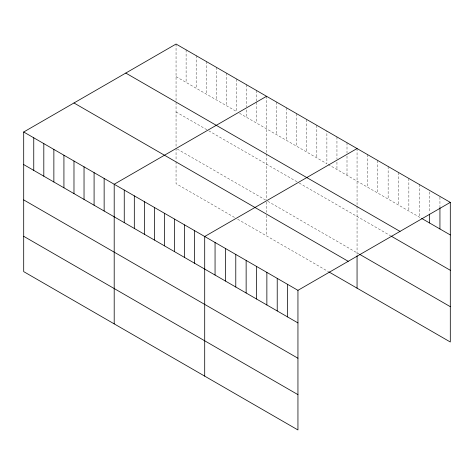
<?xml version="1.0" encoding="UTF-8"?>
<svg xmlns="http://www.w3.org/2000/svg" width="474" height="474" viewBox="0 0 474 474"><rect width="100%" height="100%" fill="white"/><g stroke="black" fill="none" stroke-linecap="round" stroke-linejoin="round"><path stroke-width="0.36" stroke-dasharray="2.37 1.78" d="M176.055 76.616L236.39 111.449L236.39 78.874M239.536 113.268L326.888 163.702L326.888 131.12M328.15 164.431L421.048 218.064M176.055 111.947L208.11 130.451M208.738 130.812L298.608 182.697M299.236 183.065L390.576 235.797M177.312 149.067L265.932 200.229M267.816 201.314L358.883 253.892M234.506 217.412L176.055 183.663L176.055 161.587M237.646 219.225L328.15 271.472M439.937 197.131L439.937 206.759M429.58 191.893L429.58 212.625M419.217 184.427L419.217 217.009M408.861 178.449L408.861 211.025M398.498 172.465L398.498 205.046M388.141 166.487L388.141 199.062M377.778 160.502L377.778 193.084M367.415 154.518L367.415 187.1M357.058 148.54L357.058 204.667M357.058 206.143L357.058 255.048M347.004 142.733L347.004 153.102M347.004 156.064L347.004 175.315M336.949 136.927L336.949 159.14M336.949 162.102L336.949 169.508M316.833 125.32L316.833 157.895M306.779 119.513L306.779 152.089M296.724 113.707L296.724 146.288M286.669 107.9L286.669 140.482M276.615 102.094L276.615 134.675M266.56 96.287L266.56 152.421M266.56 153.89L266.56 199.874M266.56 202.06L266.56 212.364M266.56 215.309L266.56 235.916M256.499 90.487L256.499 101.59M256.499 102.331L256.499 123.062M246.444 84.68L246.444 106.893M246.444 109.855L246.444 117.256M226.335 73.067L226.335 105.649M216.28 67.261L216.28 99.842M206.226 61.454L206.226 94.036M196.171 55.654L196.171 88.229M186.11 49.847L186.11 82.423M176.055 44.041L176.055 101.643M176.055 102.378L176.055 146.91M176.055 148.338L176.055 160.117"/><path stroke-width="0.71" d="M23.7 132.003L297.945 290.337L297.945 429.959L23.7 271.626L23.7 132.003L176.055 44.041L450.3 202.374L450.3 341.997L328.778 271.839M266.56 96.287L114.198 184.25L114.198 323.878M357.058 148.54L204.703 236.502L204.703 376.125M297.945 290.337L450.3 202.374M421.659 218.413L450.3 234.95M125.782 73.067L400.02 231.401M391.186 236.147L450.3 270.275M359.493 254.248L450.3 306.672M73.98 102.977L348.218 261.31M23.7 164.579L297.945 322.913M23.7 199.91L297.945 358.237M23.7 236.301L297.945 394.635M439.937 207.499L439.937 228.972M429.58 214.106L429.58 222.987M357.058 255.782L357.058 288.162M287.582 284.353L287.582 316.934M277.225 278.374L277.225 310.95M266.862 272.39L266.862 304.972M256.499 266.412L256.499 298.987M246.142 260.427L246.142 293.009M235.779 254.449L235.779 287.025M225.423 248.465L225.423 281.046M215.06 242.481L215.06 275.062M194.642 230.696L194.642 263.277M184.587 224.889L184.587 257.471M174.533 219.083L174.533 251.664M164.478 213.282L164.478 245.858M154.423 207.476L154.423 240.051M144.369 201.669L144.369 234.251M134.314 195.863L134.314 228.444M124.253 190.056L124.253 222.638M104.144 178.449L104.144 211.025M94.089 172.643L94.089 205.218M84.034 166.836L84.034 199.418M73.98 161.03L73.98 193.611M63.925 155.223L63.925 187.805M53.864 149.417L53.864 181.998M43.809 143.616L43.809 176.192M33.755 137.81L33.755 170.385"/></g></svg>
